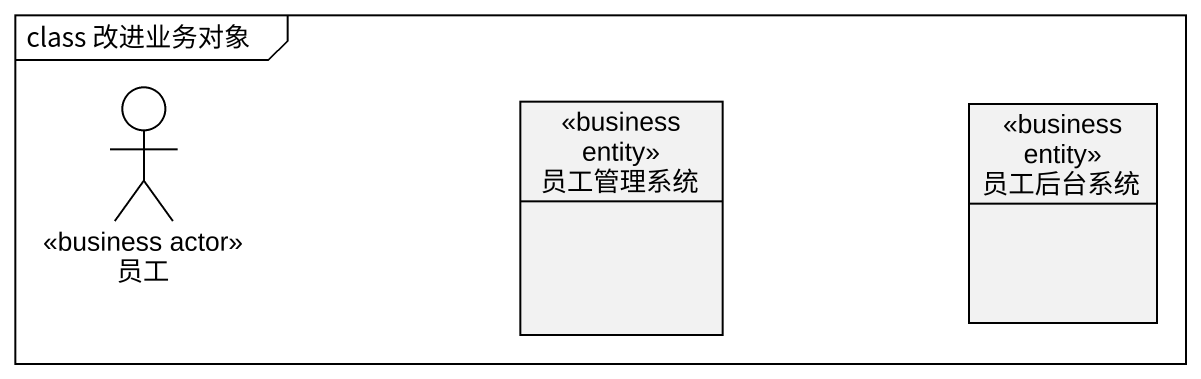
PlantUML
@startuml
mainframe class 改进业务对象
allowmixing
hide circle
hide empty members
actor 员工 <<business actor>>
class 员工管理系统 <<business entity>>
class 员工后台系统 <<business entity>>
@enduml
